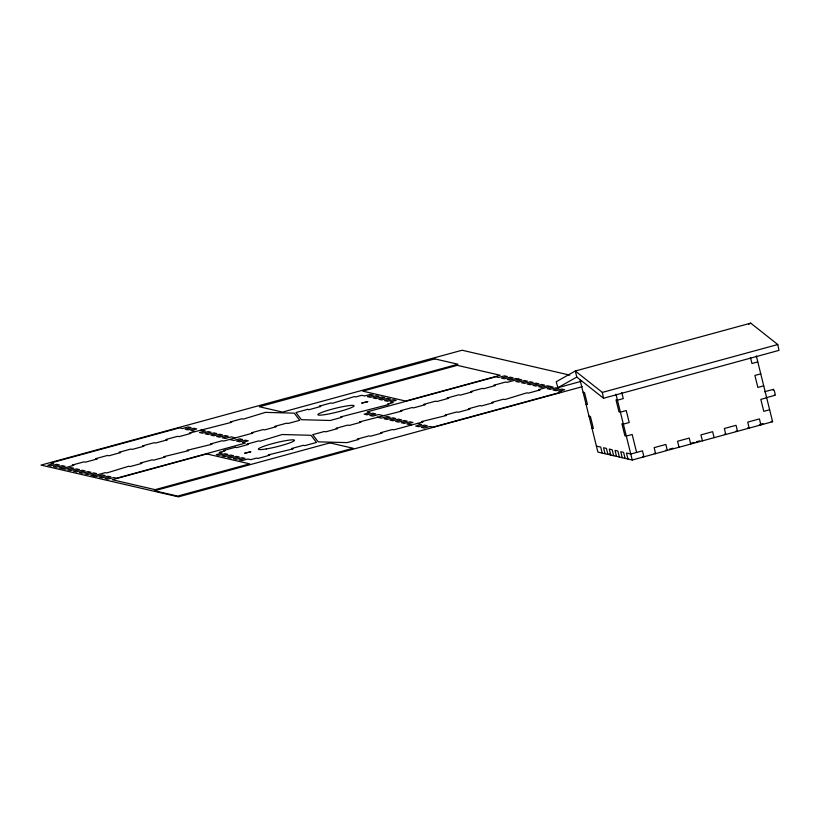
<?xml version="1.0" encoding="UTF-8"?>
<svg xmlns="http://www.w3.org/2000/svg" width="820" height="820" viewBox="0 0 820 820"><rect width="100%" height="100%" fill="white"/><g stroke="black" fill="none" stroke-linecap="round" stroke-linejoin="round"><path stroke-width="1.23" d="M557.897 387.696L576.788 377.067L603.551 398.243L779 350.376L777.77 344.533L750.741 323.141L575.291 371.009L556.196 381.741L557.897 387.696L581.37 381.29M748.619 324.33L750.73 323.141M62.115 468.548L73.81 465.35L72.385 465.022L84.081 461.834L85.516 462.162L97.211 458.974L95.776 458.646L107.471 455.448L108.906 455.787L120.601 452.589L119.166 452.261L130.862 449.073L132.297 449.401L143.992 446.213L142.567 445.875L154.262 442.687L155.687 443.015L167.393 439.827L165.958 439.499L177.653 436.301L179.088 436.64L190.783 433.442L189.348 433.114L231.722 422.279L230.287 421.952L241.982 418.753L243.417 419.092L265.372 412.378L294.257 413.157L299.741 420.311L288.035 423.499L286.611 423.171L274.915 426.359L276.34 426.697L264.645 429.885L263.22 429.557L251.514 432.745L252.949 433.073L223.706 441.057L222.281 440.719L210.576 443.917L212.011 444.245L187.185 450.293L188.62 450.631L163.795 456.678L165.23 457.006L153.535 460.194L152.1 459.866L140.404 463.054L141.829 463.392L130.134 466.58L128.709 466.252L106.743 472.966L105.308 472.627L93.613 475.825M518.824 379.168L507.129 382.356L505.694 382.028L493.999 385.215L495.423 385.543L483.728 388.731L482.303 388.403L470.598 391.591L472.033 391.929L460.338 395.117L458.903 394.789L447.207 397.977L448.642 398.305L436.947 401.503L435.512 401.164L423.817 404.362L425.252 404.69L413.557 407.878L412.122 407.55L400.426 410.738L401.851 411.076L359.488 421.91L360.913 422.238L349.217 425.426L347.793 425.098L336.097 428.286L337.522 428.624L325.827 431.812L324.392 431.484L312.697 434.672L318.18 441.836L347.055 442.615L358.76 439.417L357.325 439.089L369.02 435.902L370.455 436.23L382.151 433.042L380.716 432.704L392.411 429.516L393.846 429.844L423.089 421.869L421.654 421.541L446.48 415.484L445.045 415.156L456.74 411.968L458.175 412.296L469.87 409.108L468.445 408.78L480.141 405.582L481.565 405.92L493.271 402.722L491.836 402.394L503.531 399.207L504.966 399.535L526.922 392.821L528.357 393.149L540.052 389.961L538.617 389.633L550.312 386.435M582.231 386.702L178.442 496.858L41 465.104L462.08 350.232L569.797 375.119M576.788 377.067L575.291 371.009L602.331 392.401L777.77 344.533M757.793 361.897L751.95 363.485L750.464 357.51M760.755 373.858L754.902 375.457L757.864 387.419L763.717 385.82M764.742 391.704L773.362 389.356M766.228 397.69L774.849 395.342M766.679 397.782L760.827 399.381L763.789 411.343L769.642 409.754M610.244 453.747L607.897 454.382L606.421 448.396L603.561 447.74L605.037 453.726M669.407 449.145L672.912 448.191M690.46 443.405L693.966 442.441M696.313 441.806L699.819 440.852M762.979 423.622L759.474 424.575L760.899 424.904L759.422 418.928L747.727 422.115L749.203 428.101L747.778 427.763M580.119 380.275L597.882 452.066L632.24 460.01L772.594 421.716L756.317 355.911M771.169 421.388L772.594 421.716M583.071 392.247L584.506 392.575L587.468 404.537L586.034 404.209M736.073 430.961L737.508 431.289L736.032 425.303L724.337 428.501L725.813 434.477L724.378 434.149M588.996 416.17L590.431 416.509L593.393 428.47L591.958 428.142M665.901 450.098L667.326 450.436L665.85 444.45L654.155 447.638L655.631 453.624L654.206 453.296M642.501 456.484L643.936 456.812L642.46 450.836L630.764 454.024L626.47 453.029L627.946 459.015M596.396 446.09L600.691 447.074L602.177 453.06M382.878 415.525L378.584 414.53L372.731 416.13L369.871 415.473L375.724 413.874L372.854 413.208L367.011 414.807L364.141 414.141L369.994 412.552L367.135 411.886L495.792 376.79L498.652 377.446L504.505 375.857L507.365 376.513L501.522 378.112L504.382 378.779L510.235 377.179L513.094 377.835L507.242 379.434L510.112 380.101L515.954 378.502L521.684 379.824L515.831 381.423L518.701 382.079L524.544 380.49L527.414 381.146L521.561 382.745L524.421 383.401L530.274 381.812L533.133 382.468L527.291 384.067L530.15 384.723L536.003 383.135L538.863 383.791L533.02 385.39L535.88 386.056L541.723 384.457L544.593 385.113L538.74 386.712L541.61 387.378L547.452 385.779L553.182 387.101L547.329 388.7L550.199 389.356L556.042 387.768L558.912 388.424L553.059 390.023L555.919 390.679L561.772 389.09L564.631 389.746L558.789 391.345L561.649 392.001L432.991 427.107L430.121 426.441L424.278 428.04L421.408 427.374L427.261 425.785L424.401 425.119L418.548 426.718L415.689 426.051L421.531 424.463L417.236 423.468M377.026 417.124L381.32 418.118L387.173 416.519L390.033 417.185L384.19 418.774L387.05 419.44L392.903 417.841L395.763 418.507L389.92 420.096L392.78 420.762L398.622 419.163L401.492 419.83L395.64 421.418L398.51 422.085L404.352 420.486L407.212 421.152L401.369 422.741L404.229 423.407L410.082 421.808L412.942 422.474L407.099 424.073L411.394 425.057M201.043 429.926L205.338 430.92L199.496 432.509L202.355 433.175L208.208 431.576L211.068 432.242L205.215 433.831L208.085 434.497L213.928 432.898L216.798 433.565L210.945 435.154L213.805 435.82L219.657 434.221L222.517 434.887L216.675 436.486L219.534 437.142L225.387 435.543L228.247 436.209L222.394 437.808L225.264 438.464L231.107 436.875L235.401 437.859M195.201 431.515L190.906 430.531L196.749 428.932L193.889 428.265L188.036 429.864L185.176 429.208L191.019 427.609L188.159 426.943L182.317 428.542L179.447 427.876L50.789 462.982L53.648 463.638L47.806 465.237L50.666 465.904L56.518 464.304L59.378 464.96L53.525 466.559L56.395 467.226L62.238 465.627L65.108 466.293L59.255 467.882L64.985 469.204L70.827 467.615L73.698 468.271L67.845 469.87L70.704 470.526L76.557 468.937L79.417 469.593L73.575 471.192L76.434 471.848L82.287 470.26L85.147 470.916L79.294 472.515L82.164 473.181L88.006 471.582L90.876 472.238L85.024 473.837L87.894 474.503L93.736 472.904L96.596 473.56L90.754 475.159L96.483 476.481L102.326 474.893L105.185 475.549L99.343 477.148L102.203 477.804L108.055 476.215L110.915 476.871L105.073 478.47L107.932 479.126L113.785 477.537L116.645 478.193L245.303 443.097L242.443 442.431L248.286 440.842L245.426 440.176L239.583 441.775L236.713 441.109L242.566 439.52L239.696 438.854L233.854 440.453L229.559 439.458M714.117 437.675L712.631 431.689L700.936 434.877L702.422 440.863M690.727 444.05L689.241 438.075L677.545 441.262L679.021 447.238M621.806 392.606L623.282 398.592L617.439 400.18L616.005 399.852L618.967 411.814L620.391 412.142L626.244 410.553L629.207 422.515L623.354 424.114L621.929 423.786L624.891 435.748L626.316 436.076L632.169 434.477L636.607 452.425M615.953 394.205L632.24 460.01M625.086 458.349L623.6 452.373L620.74 451.707L622.216 457.693M619.356 457.027L617.87 451.051L615.01 450.385L616.496 456.371M613.626 455.705L612.15 449.719L609.28 449.063L610.767 455.049M602.331 392.401L603.551 398.243M773.075 390.115A3.095 0.656 74.7 0 1 773.998 390.166A3.095 0.656 74.7 0 1 775.115 394.194A3.095 0.656 74.7 0 1 774.387 394.861M244.842 453.163L250.735 451.83L244.842 453.163M361.815 403.04L367.719 401.697L361.815 403.04M434.805 358.883L259.356 406.74L282.5 412.091L457.949 364.223L434.805 358.883M457.273 365.341L362.727 391.13L405.685 401.052L500.22 375.263L457.273 365.341M307.633 409.344L295.938 412.532L301.422 419.696L330.296 420.476L341.991 417.277L340.566 416.949L388.782 404.516L387.347 404.188L393.2 402.589L390.33 401.933L396.183 400.334L393.323 399.668L387.47 401.267L384.611 400.611L390.453 399.012L387.593 398.346L381.741 399.945L378.881 399.279L384.734 397.69L381.864 397.023L376.021 398.622L373.151 397.956L379.004 396.367L376.144 395.701L370.291 397.3L367.432 396.634L373.274 395.045L370.414 394.379L364.562 395.978L361.702 395.312L355.849 396.911L354.424 396.583L332.459 403.286L331.024 402.958L319.329 406.156L320.763 406.484L309.068 409.672L307.633 409.344M206.753 453.931L112.217 479.72L155.164 489.653L249.71 463.853L206.753 453.931M235.35 447.279L223.655 450.467L225.09 450.795L219.237 452.394L222.097 453.06L216.254 454.649L219.114 455.315L224.967 453.716L227.827 454.382L221.984 455.971L224.844 456.637L230.697 455.038L233.556 455.705L227.704 457.293L230.574 457.96L236.416 456.361L239.286 457.027L233.433 458.616L236.293 459.282L242.146 457.683L245.006 458.349L239.163 459.948L242.023 460.604L247.876 459.005L250.735 459.671L256.588 458.072L258.013 458.411L269.708 455.213L268.284 454.885L293.109 448.837L291.674 448.499L303.369 445.311L304.804 445.639L316.499 442.452L311.016 435.297L282.141 434.518L260.176 441.221L258.741 440.893L247.045 444.081L248.48 444.419L236.785 447.607L235.35 447.279M329.937 442.892L154.488 490.76L177.632 496.1L353.082 448.243L329.937 442.892M325.868 414.479A18.604 2.04 -13.9 0 0 354.025 406.013A18.604 2.04 -13.9 0 0 328.133 410.287A18.604 2.04 -13.9 0 0 325.868 414.479M266.285 448.94A18.604 2.04 -13.9 0 0 294.441 440.473A18.604 2.04 -13.9 0 0 268.55 444.758A18.604 2.04 -13.9 0 0 266.285 448.94"/></g></svg>
